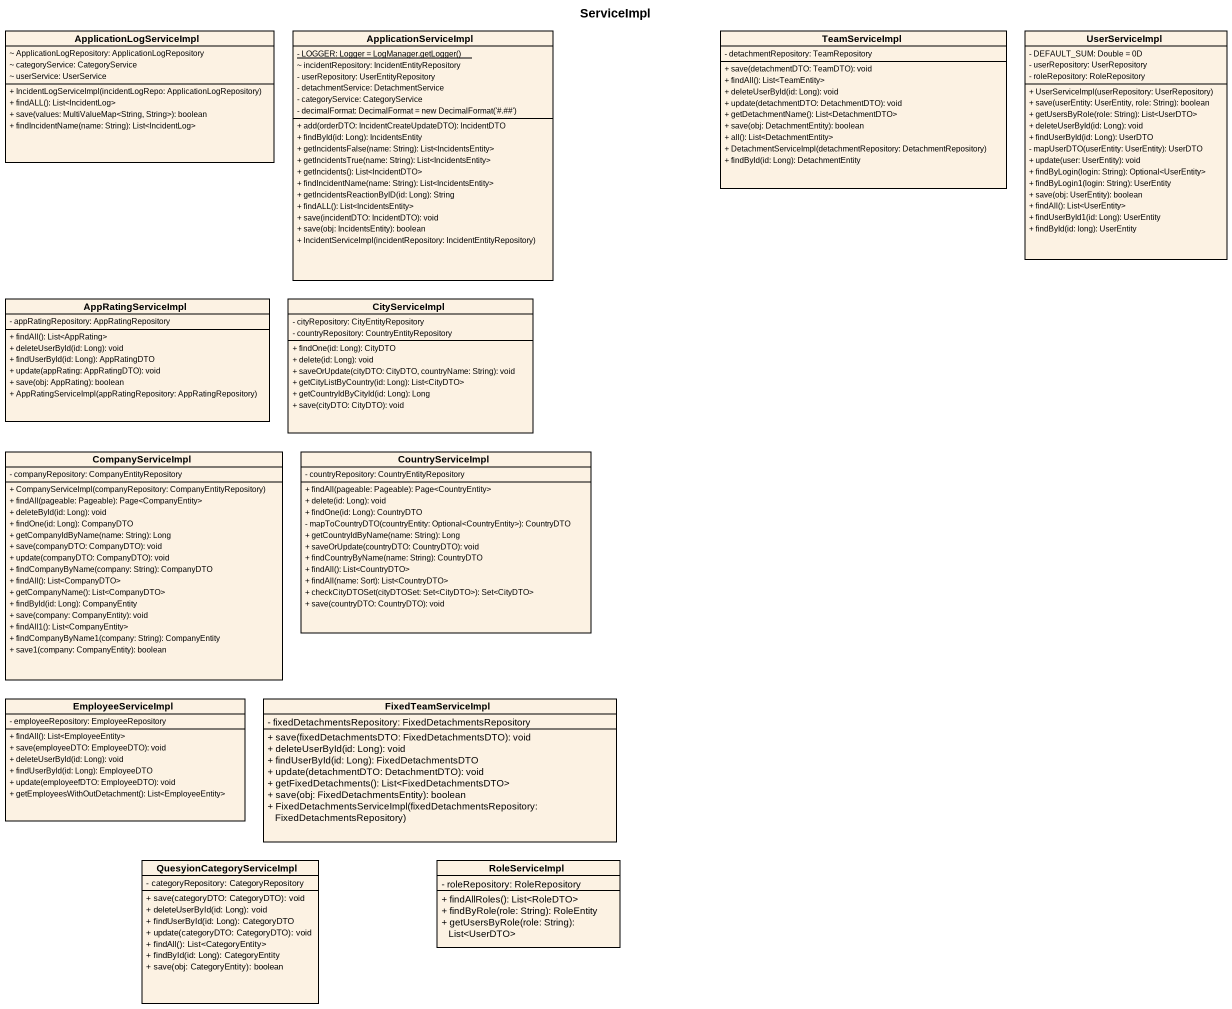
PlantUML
@startuml
title ServiceImpl
hide circle
hide empty members
skinparam classAttributeIconSize 0
class ApplicationLogServiceImpl {
  ~ ApplicationLogRepository: ApplicationLogRepository
  ~ categoryService: CategoryService
  ~ userService: UserService
  + IncidentLogServiceImpl(incidentLogRepo: ApplicationLogRepository)
  + findALL(): List<IncidentLog>
  + save(values: MultiValueMap<String, String>): boolean
  + findIncidentName(name: String): List<IncidentLog>
}
class ApplicationServiceImpl {
  {static} {field} - LOGGER: Logger = LogManager.getLogger()
  ~ incidentRepository: IncidentEntityRepository
  - userRepository: UserEntityRepository
  - detachmentService: DetachmentService
  - categoryService: CategoryService
  {field} - decimalFormat: DecimalFormat = new DecimalFormat('#.##')
  + add(orderDTO: IncidentCreateUpdateDTO): IncidentDTO
  + findById(id: Long): IncidentsEntity
  + getIncidentsFalse(name: String): List<IncidentsEntity>
  + getIncidentsTrue(name: String): List<IncidentsEntity>
  + getIncidents(): List<IncidentDTO>
  + findIncidentName(name: String): List<IncidentsEntity>
  + getIncidentsReactionByID(id: Long): String
  + findALL(): List<IncidentsEntity>
  + save(incidentDTO: IncidentDTO): void
  + save(obj: IncidentsEntity): boolean
  + IncidentServiceImpl(incidentRepository: IncidentEntityRepository)
}
class TeamServiceImpl {
  - detachmentRepository: TeamRepository
  + save(detachmentDTO: TeamDTO): void
  + findAll(): List<TeamEntity>
  + deleteUserById(id: Long): void
  + update(detachmentDTO: DetachmentDTO): void
  + getDetachmentName(): List<DetachmentDTO>
  + save(obj: DetachmentEntity): boolean
  + all(): List<DetachmentEntity>
  + DetachmentServiceImpl(detachmentRepository: DetachmentRepository)
  + findById(id: Long): DetachmentEntity
}
class UserServiceImpl {
  - DEFAULT_SUM: Double = 0D
  - userRepository: UserRepository
  - roleRepository: RoleRepository
  + UserServiceImpl(userRepository: UserRepository)
  + save(userEntity: UserEntity, role: String): boolean
  + getUsersByRole(role: String): List<UserDTO>
  + deleteUserById(id: Long): void
  + findUserById(id: Long): UserDTO
  - mapUserDTO(userEntity: UserEntity): UserDTO
  + update(user: UserEntity): void
  + findByLogin(login: String): Optional<UserEntity>
  + findByLogin1(login: String): UserEntity
  + save(obj: UserEntity): boolean
  + findAll(): List<UserEntity>
  + findUserById1(id: Long): UserEntity
  + findById(id: long): UserEntity
}
class AppRatingServiceImpl {
  - appRatingRepository: AppRatingRepository
  + findAll(): List<AppRating>
  + deleteUserById(id: Long): void
  + findUserById(id: Long): AppRatingDTO
  + update(appRating: AppRatingDTO): void
  + save(obj: AppRating): boolean
  + AppRatingServiceImpl(appRatingRepository: AppRatingRepository)
}
class CityServiceImpl {
  - cityRepository: CityEntityRepository
  - countryRepository: CountryEntityRepository
  + findOne(id: Long): CityDTO
  + delete(id: Long): void
  + saveOrUpdate(cityDTO: CityDTO, countryName: String): void
  + getCityListByCountry(id: Long): List<CityDTO>
  + getCountryIdByCityId(id: Long): Long
  + save(cityDTO: CityDTO): void
}
class CompanyServiceImpl {
  - companyRepository: CompanyEntityRepository
  + CompanyServiceImpl(companyRepository: CompanyEntityRepository)
  + findAll(pageable: Pageable): Page<CompanyEntity>
  + deleteById(id: Long): void
  + findOne(id: Long): CompanyDTO
  + getCompanyIdByName(name: String): Long
  + save(companyDTO: CompanyDTO): void
  + update(companyDTO: CompanyDTO): void
  + findCompanyByName(company: String): CompanyDTO
  + findAll(): List<CompanyDTO>
  + getCompanyName(): List<CompanyDTO>
  + findById(id: Long): CompanyEntity
  + save(company: CompanyEntity): void
  + findAll1(): List<CompanyEntity>
  + findCompanyByName1(company: String): CompanyEntity
  + save1(company: CompanyEntity): boolean
}
class CountryServiceImpl {
  - countryRepository: CountryEntityRepository
  + findAll(pageable: Pageable): Page<CountryEntity>
  + delete(id: Long): void
  + findOne(id: Long): CountryDTO
  - mapToCountryDTO(countryEntity: Optional<CountryEntity>): CountryDTO
  + getCountryIdByName(name: String): Long
  + saveOrUpdate(countryDTO: CountryDTO): void
  + findCountryByName(name: String): CountryDTO
  + findAll(): List<CountryDTO>
  + findAll(name: Sort): List<CountryDTO>
  + checkCityDTOSet(cityDTOSet: Set<CityDTO>): Set<CityDTO>
  + save(countryDTO: CountryDTO): void
}
class EmployeeServiceImpl {
  - employeeRepository: EmployeeRepository
  + findAll(): List<EmployeeEntity>
  + save(employeeDTO: EmployeeDTO): void
  + deleteUserById(id: Long): void
  + findUserById(id: Long): EmployeeDTO
  + update(employeefDTO: EmployeeDTO): void
  + getEmployeesWithOutDetachment(): List<EmployeeEntity>
}
class FixedTeamServiceImpl {
  - fixedDetachmentsRepository: FixedDetachmentsRepository
  + save(fixedDetachmentsDTO: FixedDetachmentsDTO): void
  + deleteUserById(id: Long): void
  + findUserById(id: Long): FixedDetachmentsDTO
  + update(detachmentDTO: DetachmentDTO): void
  + getFixedDetachments(): List<FixedDetachmentsDTO>
  + save(obj: FixedDetachmentsEntity): boolean
  + FixedDetachmentsServiceImpl(fixedDetachmentsRepository: FixedDetachmentsRepository)
}
class QuesyionCategoryServiceImpl {
  - categoryRepository: CategoryRepository
  + save(categoryDTO: CategoryDTO): void
  + deleteUserById(id: Long): void
  + findUserById(id: Long): CategoryDTO
  + update(categoryDTO: CategoryDTO): void
  + findAll(): List<CategoryEntity>
  + findById(id: Long): CategoryEntity
  + save(obj: CategoryEntity): boolean
}
class RoleServiceImpl {
  - roleRepository: RoleRepository
  + findAllRoles(): List<RoleDTO>
  + findByRole(role: String): RoleEntity
  + getUsersByRole(role: String): List<UserDTO>
}
@enduml
